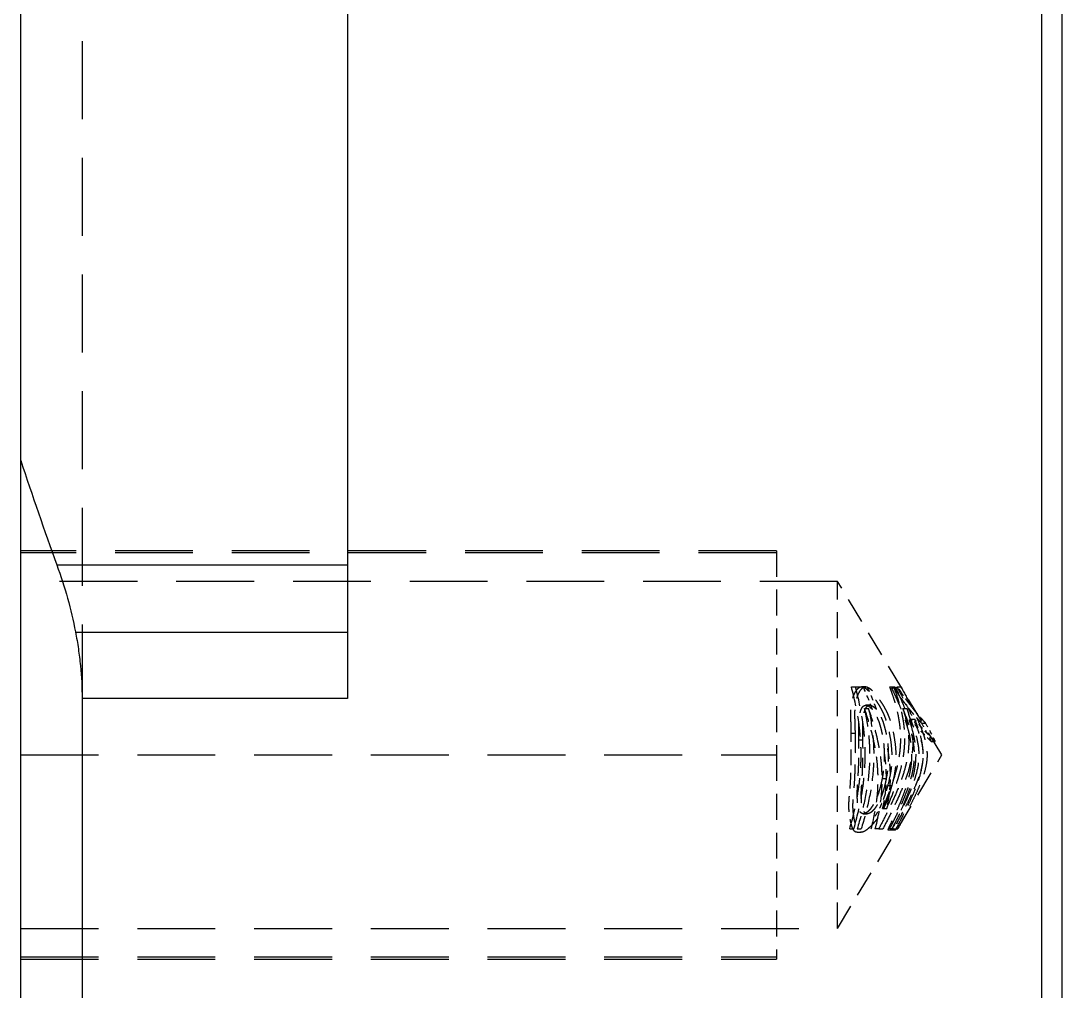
# Model space of a CAD drawing. Header units: millimetres. Extents: x 2469 to 2970, y 2097 to 2450.
# Drawn here: x 2683.63 to 2709.13, y 2233.16 to 2256.93 of the extents above; entities that cross this region are included whole.
import ezdxf

# ---------------------------------------------------------------- set-up
doc = ezdxf.new("R2010")
doc.units = ezdxf.units.MM
doc.linetypes.add('HIDDEN', pattern=[9.525, 6.35, -3.175])
doc.layers.add('21', color=7, linetype='Continuous', true_color=0xffffff)

msp = doc.modelspace()

# ---------------------------------------------------------------- linework, layer by layer
at = {"layer": '21', "color": 7, "linetype": 'Continuous'}
for p, q in [((2708.633, 2201.948), (2708.633, 2331.948)), ((2691.633, 2293.57), (2691.633, 2240.326)), ((2683.633, 2246.158), (2683.633, 2287.739)), ((2709.131, 2209.565), (2709.131, 2266.948)), ((2683.633, 2203.448), (2683.633, 2246.158)), ((2684.515, 2243.603), (2691.633, 2243.603)), ((2691.633, 2241.948), (2684.974, 2241.948)), ((2691.633, 2240.326), (2685.133, 2240.326)), ((2685.133, 2240.326), (2685.133, 2201.948))]:
    msp.add_line(p, q, dxfattribs=at)
at = {"layer": '21', "color": 8, "linetype": 'HIDDEN', "ltscale": 0.3}
for p, q in [((2685.133, 2293.574), (2685.133, 2240.322)), ((2702.133, 2243.948), (2683.633, 2243.948)), ((2702.133, 2243.898), (2683.633, 2243.898)), ((2703.633, 2243.198), (2683.633, 2243.198)), ((2683.633, 2238.948), (2702.133, 2238.948)), ((2683.633, 2234.698), (2703.633, 2234.698)), ((2683.633, 2233.998), (2702.133, 2233.998)), ((2683.633, 2233.948), (2702.133, 2233.948))]:
    msp.add_line(p, q, dxfattribs=at)
at = {"layer": '21', "color": 8, "linetype": 'HIDDEN', "ltscale": 0.1}
for p, q in [((2702.133, 2243.948), (2702.133, 2238.948)), ((2706.187, 2238.948), (2703.633, 2243.198)), ((2703.633, 2238.948), (2703.633, 2243.198)), ((2702.133, 2238.948), (2702.133, 2233.998)), ((2703.633, 2234.698), (2706.187, 2238.948)), ((2703.633, 2234.698), (2703.633, 2238.948))]:
    msp.add_line(p, q, dxfattribs=at)
at = {"layer": '21', "color": 8, "linetype": 'HIDDEN', "ltscale": 0.003}
for p, q in [((2703.969, 2240.615), (2704.069, 2240.615)), ((2704.32, 2240.616), (2704.22, 2240.616)), ((2704.951, 2240.593), (2705.051, 2240.593)), ((2705.083, 2240.615), (2705.183, 2240.615)), ((2704.291, 2240.081), (2704.391, 2240.081)), ((2704.423, 2240.164), (2704.323, 2240.164)), ((2705.23, 2240.081), (2705.33, 2240.081)), ((2705.42, 2239.824), (2705.52, 2239.824)), ((2705.689, 2239.724), (2705.789, 2239.724)), ((2703.968, 2239.481), (2704.068, 2239.481)), ((2704.152, 2239.316), (2704.252, 2239.316)), ((2705.925, 2239.275), (2706.025, 2239.275)), ((2704.821, 2238.358), (2704.721, 2238.358)), ((2704.957, 2238.189), (2704.857, 2238.189)), ((2704.26, 2237.505), (2704.362, 2237.505)), ((2704.734, 2237.638), (2704.834, 2237.638)), ((2703.929, 2237.137), (2704.029, 2237.137)), ((2704.11, 2237.137), (2704.21, 2237.137)), ((2704.112, 2237.052), (2704.212, 2237.052)), ((2704.642, 2237.137), (2704.742, 2237.137)), ((2704.859, 2237.115), (2704.959, 2237.115)), ((2705.004, 2237.137), (2705.104, 2237.137))]:
    msp.add_line(p, q, dxfattribs=at)
at = {"layer": '21', "color": 8, "linetype": 'HIDDEN', "ltscale": 0.002}
msp.add_line((2705.051, 2240.593), (2705.118, 2240.593), dxfattribs=at)
at = {"layer": '21', "color": 8, "linetype": 'HIDDEN', "ltscale": 0.001}
msp.add_line((2702.133, 2233.998), (2702.133, 2233.948), dxfattribs=at)
at = {"layer": '21', "color": 7, "linetype": 'Continuous'}
msp.add_open_spline([(2683.633, 2246.158), (2683.914, 2245.301), (2684.208, 2244.45), (2684.515, 2243.603)], degree=3, dxfattribs=at)
msp.add_open_spline([(2684.515, 2243.603), (2684.614, 2243.331), (2684.701, 2243.058), (2684.854, 2242.51), (2684.919, 2242.235), (2684.998, 2241.821), (2685.021, 2241.683), (2685.062, 2241.406), (2685.079, 2241.269), (2685.12, 2240.859), (2685.133, 2240.591), (2685.133, 2240.326)], degree=3, knots=[0, 0, 0, 0, 0.25, 0.25, 0.5, 0.5, 0.625, 0.625, 0.75, 0.75, 1, 1, 1, 1], dxfattribs=at)
at = {"layer": '21', "color": 8, "linetype": 'HIDDEN', "ltscale": 0.08}
for points in [[(2703.929, 2237.137), (2704.011, 2237.42), (2704.079, 2237.705), (2704.151, 2238.139), (2704.17, 2238.284), (2704.198, 2238.577), (2704.206, 2238.725), (2704.208, 2238.911), (2704.208, 2238.948), (2704.208, 2239.022), (2704.207, 2239.059), (2704.204, 2239.17), (2704.201, 2239.244), (2704.186, 2239.464), (2704.171, 2239.61), (2704.108, 2240.045), (2704.046, 2240.331), (2703.969, 2240.615)], [(2704.029, 2237.137), (2704.111, 2237.42), (2704.179, 2237.705), (2704.251, 2238.139), (2704.27, 2238.284), (2704.298, 2238.577), (2704.306, 2238.725), (2704.308, 2238.911), (2704.308, 2238.948), (2704.308, 2239.022), (2704.307, 2239.059), (2704.304, 2239.17), (2704.301, 2239.244), (2704.286, 2239.464), (2704.271, 2239.61), (2704.208, 2240.045), (2704.146, 2240.331), (2704.069, 2240.615)]]:
    msp.add_open_spline(points, degree=3, knots=[0, 0, 0, 0, 0.25, 0.25, 0.375, 0.375, 0.5, 0.5, 0.53125, 0.53125, 0.5625, 0.5625, 0.625, 0.625, 0.75, 0.75, 1, 1, 1, 1], dxfattribs=at)
at = {"layer": '21', "color": 8, "linetype": 'HIDDEN', "ltscale": 0.09}
for points, knots in [([(2703.968, 2239.481), (2703.967, 2239.528), (2703.966, 2239.575), (2703.963, 2239.668), (2703.962, 2239.715), (2703.959, 2239.807), (2703.958, 2239.853), (2703.957, 2239.922), (2703.957, 2239.945), (2703.958, 2239.99), (2703.958, 2240.013), (2703.96, 2240.078), (2703.963, 2240.121), (2703.97, 2240.182), (2703.973, 2240.202), (2703.978, 2240.231), (2703.98, 2240.24), (2703.984, 2240.259), (2703.986, 2240.268), (2703.997, 2240.313), (2704.007, 2240.347), (2704.023, 2240.393), (2704.029, 2240.408), (2704.041, 2240.437), (2704.048, 2240.451), (2704.068, 2240.491), (2704.082, 2240.515), (2704.105, 2240.546), (2704.113, 2240.556), (2704.129, 2240.573), (2704.137, 2240.582), (2704.155, 2240.596), (2704.165, 2240.601), (2704.184, 2240.61), (2704.194, 2240.614), (2704.21, 2240.616), (2704.215, 2240.616), (2704.226, 2240.616), (2704.232, 2240.616), (2704.249, 2240.613), (2704.266, 2240.608), (2704.284, 2240.599), (2704.296, 2240.592), (2704.302, 2240.589), (2704.32, 2240.577), (2704.344, 2240.558), (2704.369, 2240.535), (2704.393, 2240.511), (2704.405, 2240.498), (2704.441, 2240.457), (2704.465, 2240.428), (2704.512, 2240.367), (2704.535, 2240.335), (2704.58, 2240.269), (2704.602, 2240.235), (2704.635, 2240.182), (2704.646, 2240.164), (2704.668, 2240.128), (2704.678, 2240.109), (2704.709, 2240.053), (2704.729, 2240.015), (2704.766, 2239.935), (2704.783, 2239.893), (2704.807, 2239.829), (2704.814, 2239.807), (2704.828, 2239.762), (2704.835, 2239.739), (2704.854, 2239.672), (2704.866, 2239.626), (2704.898, 2239.489), (2704.916, 2239.397), (2704.943, 2239.211), (2704.952, 2239.117), (2704.958, 2238.999), (2704.959, 2238.975), (2704.96, 2238.928), (2704.961, 2238.904), (2704.96, 2238.834), (2704.959, 2238.787), (2704.953, 2238.693), (2704.948, 2238.647), (2704.936, 2238.555), (2704.929, 2238.509), (2704.903, 2238.371), (2704.882, 2238.28), (2704.857, 2238.189)], [0, 0, 0, 0, 0.03125, 0.03125, 0.0625, 0.0625, 0.09375, 0.09375, 0.109375, 0.109375, 0.125, 0.125, 0.15625, 0.15625, 0.171875, 0.171875, 0.179688, 0.179688, 0.1875, 0.1875, 0.21875, 0.21875, 0.234375, 0.234375, 0.25, 0.25, 0.28125, 0.28125, 0.296875, 0.296875, 0.3125, 0.3125, 0.328125, 0.328125, 0.34375, 0.34375, 0.351563, 0.351563, 0.359375, 0.359375, 0.375, 0.382813, 0.382813, 0.390625, 0.390625, 0.40625, 0.421875, 0.421875, 0.4375, 0.4375, 0.46875, 0.46875, 0.5, 0.5, 0.53125, 0.53125, 0.546875, 0.546875, 0.5625, 0.5625, 0.59375, 0.59375, 0.625, 0.625, 0.640625, 0.640625, 0.65625, 0.65625, 0.6875, 0.6875, 0.75, 0.75, 0.8125, 0.8125, 0.828125, 0.828125, 0.84375, 0.84375, 0.875, 0.875, 0.90625, 0.90625, 0.9375, 0.9375, 1, 1, 1, 1]), ([(2704.068, 2239.481), (2704.067, 2239.528), (2704.066, 2239.575), (2704.063, 2239.668), (2704.062, 2239.715), (2704.059, 2239.807), (2704.058, 2239.853), (2704.057, 2239.922), (2704.057, 2239.945), (2704.058, 2239.99), (2704.058, 2240.013), (2704.06, 2240.078), (2704.063, 2240.121), (2704.07, 2240.182), (2704.073, 2240.202), (2704.078, 2240.231), (2704.08, 2240.24), (2704.084, 2240.259), (2704.086, 2240.268), (2704.097, 2240.313), (2704.107, 2240.347), (2704.123, 2240.393), (2704.129, 2240.408), (2704.141, 2240.437), (2704.148, 2240.451), (2704.168, 2240.491), (2704.182, 2240.515), (2704.205, 2240.546), (2704.213, 2240.556), (2704.229, 2240.573), (2704.237, 2240.582), (2704.255, 2240.596), (2704.265, 2240.601), (2704.284, 2240.61), (2704.294, 2240.614), (2704.31, 2240.616), (2704.315, 2240.616), (2704.326, 2240.616), (2704.332, 2240.616), (2704.349, 2240.613), (2704.366, 2240.608), (2704.384, 2240.599), (2704.396, 2240.592), (2704.402, 2240.589), (2704.42, 2240.577), (2704.444, 2240.558), (2704.469, 2240.535), (2704.493, 2240.511), (2704.505, 2240.498), (2704.541, 2240.457), (2704.565, 2240.428), (2704.612, 2240.367), (2704.635, 2240.335), (2704.68, 2240.269), (2704.702, 2240.235), (2704.735, 2240.182), (2704.746, 2240.164), (2704.768, 2240.128), (2704.778, 2240.109), (2704.809, 2240.053), (2704.829, 2240.015), (2704.866, 2239.935), (2704.883, 2239.893), (2704.907, 2239.829), (2704.914, 2239.807), (2704.928, 2239.762), (2704.935, 2239.739), (2704.954, 2239.672), (2704.966, 2239.626), (2704.998, 2239.489), (2705.016, 2239.397), (2705.043, 2239.211), (2705.052, 2239.117), (2705.058, 2238.999), (2705.059, 2238.975), (2705.06, 2238.928), (2705.061, 2238.904), (2705.06, 2238.834), (2705.059, 2238.787), (2705.053, 2238.693), (2705.048, 2238.647), (2705.036, 2238.555), (2705.029, 2238.509), (2705.003, 2238.371), (2704.982, 2238.28), (2704.957, 2238.189)], [0, 0, 0, 0, 0.03125, 0.03125, 0.0625, 0.0625, 0.09375, 0.09375, 0.109375, 0.109375, 0.125, 0.125, 0.15625, 0.15625, 0.171875, 0.171875, 0.179688, 0.179688, 0.1875, 0.1875, 0.21875, 0.21875, 0.234375, 0.234375, 0.25, 0.25, 0.28125, 0.28125, 0.296875, 0.296875, 0.3125, 0.3125, 0.328125, 0.328125, 0.34375, 0.34375, 0.351563, 0.351563, 0.359375, 0.359375, 0.375, 0.382813, 0.382813, 0.390625, 0.390625, 0.40625, 0.421875, 0.421875, 0.4375, 0.4375, 0.46875, 0.46875, 0.5, 0.5, 0.53125, 0.53125, 0.546875, 0.546875, 0.5625, 0.5625, 0.59375, 0.59375, 0.625, 0.625, 0.640625, 0.640625, 0.65625, 0.65625, 0.6875, 0.6875, 0.75, 0.75, 0.8125, 0.8125, 0.828125, 0.828125, 0.84375, 0.84375, 0.875, 0.875, 0.90625, 0.90625, 0.9375, 0.9375, 1, 1, 1, 1]), ([(2704.951, 2240.593), (2705.016, 2240.457), (2705.08, 2240.319), (2705.168, 2240.11), (2705.197, 2240.039), (2705.251, 2239.898), (2705.277, 2239.826), (2705.324, 2239.681), (2705.346, 2239.608), (2705.375, 2239.497), (2705.384, 2239.459), (2705.4, 2239.383), (2705.407, 2239.346), (2705.426, 2239.232), (2705.435, 2239.156), (2705.445, 2239.004), (2705.446, 2238.928), (2705.44, 2238.813), (2705.436, 2238.756), (2705.429, 2238.698), (2705.424, 2238.66), (2705.422, 2238.641), (2705.407, 2238.545), (2705.392, 2238.47), (2705.355, 2238.321), (2705.313, 2238.174), (2705.262, 2238.029), (2705.208, 2237.885), (2705.179, 2237.814), (2705.12, 2237.672), (2705.089, 2237.601), (2704.994, 2237.391), (2704.927, 2237.253), (2704.859, 2237.115)], [0, 0, 0, 0, 0.125, 0.125, 0.1875, 0.1875, 0.25, 0.25, 0.3125, 0.3125, 0.34375, 0.34375, 0.375, 0.375, 0.4375, 0.4375, 0.5, 0.5, 0.53125, 0.546875, 0.546875, 0.5625, 0.5625, 0.625, 0.625, 0.6875, 0.75, 0.75, 0.8125, 0.8125, 0.875, 0.875, 1, 1, 1, 1]), ([(2705.051, 2240.593), (2705.116, 2240.457), (2705.18, 2240.319), (2705.268, 2240.11), (2705.297, 2240.039), (2705.351, 2239.898), (2705.377, 2239.826), (2705.424, 2239.681), (2705.446, 2239.608), (2705.475, 2239.497), (2705.484, 2239.459), (2705.5, 2239.383), (2705.507, 2239.346), (2705.526, 2239.232), (2705.535, 2239.156), (2705.545, 2239.004), (2705.546, 2238.928), (2705.54, 2238.813), (2705.536, 2238.756), (2705.529, 2238.698), (2705.524, 2238.66), (2705.522, 2238.641), (2705.507, 2238.545), (2705.492, 2238.47), (2705.455, 2238.321), (2705.413, 2238.174), (2705.362, 2238.029), (2705.308, 2237.885), (2705.279, 2237.814), (2705.22, 2237.672), (2705.189, 2237.601), (2705.094, 2237.391), (2705.027, 2237.253), (2704.959, 2237.115)], [0, 0, 0, 0, 0.125, 0.125, 0.1875, 0.1875, 0.25, 0.25, 0.3125, 0.3125, 0.34375, 0.34375, 0.375, 0.375, 0.4375, 0.4375, 0.5, 0.5, 0.53125, 0.546875, 0.546875, 0.5625, 0.5625, 0.625, 0.625, 0.6875, 0.75, 0.75, 0.8125, 0.8125, 0.875, 0.875, 1, 1, 1, 1]), ([(2705.183, 2240.615), (2705.258, 2240.478), (2705.332, 2240.34), (2705.438, 2240.132), (2705.473, 2240.062), (2705.541, 2239.921), (2705.574, 2239.85), (2705.637, 2239.707), (2705.667, 2239.635), (2705.708, 2239.524), (2705.721, 2239.487), (2705.746, 2239.412), (2705.757, 2239.374), (2705.788, 2239.261), (2705.812, 2239.146), (2705.821, 2239.029), (2705.823, 2238.97), (2705.823, 2238.95), (2705.823, 2238.91), (2705.822, 2238.89), (2705.816, 2238.792), (2705.804, 2238.714), (2705.77, 2238.561), (2705.748, 2238.486), (2705.709, 2238.374), (2705.695, 2238.337), (2705.667, 2238.263), (2705.652, 2238.227), (2705.606, 2238.118), (2705.574, 2238.046), (2705.507, 2237.904), (2705.472, 2237.833), (2705.402, 2237.693), (2705.365, 2237.623), (2705.255, 2237.414), (2705.18, 2237.275), (2705.104, 2237.137)], [0, 0, 0, 0, 0.125, 0.125, 0.1875, 0.1875, 0.25, 0.25, 0.3125, 0.3125, 0.34375, 0.34375, 0.375, 0.375, 0.4375, 0.46875, 0.46875, 0.484375, 0.484375, 0.5, 0.5, 0.5625, 0.5625, 0.625, 0.625, 0.65625, 0.65625, 0.6875, 0.6875, 0.75, 0.75, 0.8125, 0.8125, 0.875, 0.875, 1, 1, 1, 1]), ([(2704.957, 2238.189), (2704.945, 2238.144), (2704.932, 2238.099), (2704.904, 2238.009), (2704.889, 2237.964), (2704.858, 2237.876), (2704.842, 2237.832), (2704.816, 2237.767), (2704.807, 2237.746), (2704.788, 2237.704), (2704.779, 2237.683), (2704.75, 2237.622), (2704.73, 2237.583), (2704.697, 2237.527), (2704.686, 2237.509), (2704.664, 2237.474), (2704.652, 2237.456), (2704.617, 2237.405), (2704.594, 2237.373), (2704.547, 2237.313), (2704.523, 2237.285), (2704.475, 2237.231), (2704.45, 2237.206), (2704.414, 2237.171), (2704.401, 2237.16), (2704.377, 2237.138), (2704.365, 2237.128), (2704.328, 2237.1), (2704.304, 2237.083), (2704.269, 2237.065), (2704.257, 2237.06), (2704.234, 2237.054), (2704.218, 2237.051), (2704.202, 2237.052), (2704.192, 2237.053), (2704.187, 2237.055), (2704.172, 2237.06), (2704.163, 2237.065), (2704.146, 2237.079), (2704.138, 2237.087), (2704.127, 2237.102), (2704.123, 2237.108), (2704.117, 2237.119), (2704.113, 2237.125), (2704.104, 2237.144), (2704.099, 2237.157), (2704.088, 2237.185), (2704.083, 2237.2), (2704.069, 2237.246), (2704.061, 2237.279), (2704.049, 2237.331), (2704.046, 2237.348), (2704.039, 2237.385), (2704.036, 2237.403), (2704.027, 2237.459), (2704.022, 2237.498), (2704.013, 2237.578), (2704.01, 2237.619), (2704.009, 2237.674), (2704.009, 2237.685), (2704.009, 2237.708), (2704.009, 2237.719), (2704.009, 2237.753), (2704.01, 2237.776), (2704.014, 2237.844), (2704.017, 2237.89), (2704.023, 2237.96), (2704.026, 2237.983), (2704.03, 2238.03), (2704.032, 2238.053), (2704.042, 2238.17), (2704.048, 2238.263), (2704.058, 2238.451), (2704.061, 2238.544), (2704.064, 2238.685), (2704.064, 2238.732), (2704.065, 2238.826), (2704.065, 2238.873), (2704.066, 2238.967), (2704.067, 2239.014), (2704.068, 2239.108), (2704.068, 2239.154), (2704.069, 2239.295), (2704.069, 2239.388), (2704.068, 2239.481)], [0, 0, 0, 0, 0.03125, 0.03125, 0.0625, 0.0625, 0.09375, 0.09375, 0.109375, 0.109375, 0.125, 0.125, 0.15625, 0.15625, 0.171875, 0.171875, 0.1875, 0.1875, 0.21875, 0.21875, 0.25, 0.25, 0.28125, 0.28125, 0.296875, 0.296875, 0.3125, 0.3125, 0.34375, 0.34375, 0.359375, 0.359375, 0.375, 0.382813, 0.382813, 0.390625, 0.390625, 0.40625, 0.40625, 0.421875, 0.421875, 0.429688, 0.429688, 0.4375, 0.4375, 0.453125, 0.453125, 0.46875, 0.46875, 0.5, 0.5, 0.515625, 0.515625, 0.53125, 0.53125, 0.5625, 0.5625, 0.59375, 0.59375, 0.601563, 0.601563, 0.609375, 0.609375, 0.625, 0.625, 0.65625, 0.65625, 0.671875, 0.671875, 0.6875, 0.6875, 0.75, 0.75, 0.8125, 0.8125, 0.84375, 0.84375, 0.875, 0.875, 0.90625, 0.90625, 0.9375, 0.9375, 1, 1, 1, 1])]:
    msp.add_open_spline(points, degree=3, knots=knots, dxfattribs=at)
at = {"layer": '21', "color": 8, "linetype": 'HIDDEN', "ltscale": 0.008}
for points in [[(2703.969, 2240.615), (2704.067, 2240.615), (2704.163, 2240.615), (2704.257, 2240.615)], [(2704.069, 2240.615), (2704.167, 2240.615), (2704.263, 2240.615), (2704.357, 2240.615)]]:
    msp.add_open_spline(points, degree=3, dxfattribs=at)
at = {"layer": '21', "color": 8, "linetype": 'HIDDEN', "ltscale": 0.02}
for points, knots in [([(2704.257, 2240.615), (2704.308, 2240.498), (2704.358, 2240.379), (2704.429, 2240.2), (2704.452, 2240.141), (2704.477, 2240.074), (2704.479, 2240.067), (2704.482, 2240.06)], [0, 0, 0, 0, 0.642415, 0.642415, 0.963623, 0.963623, 1, 1, 1, 1]), ([(2704.357, 2240.615), (2704.408, 2240.498), (2704.458, 2240.379), (2704.529, 2240.2), (2704.552, 2240.141), (2704.577, 2240.073), (2704.579, 2240.066), (2704.582, 2240.059)], [0, 0, 0, 0, 0.641128, 0.641128, 0.961693, 0.961693, 1, 1, 1, 1]), ([(2705.925, 2239.275), (2705.904, 2239.297), (2705.883, 2239.318), (2705.851, 2239.35), (2705.841, 2239.361), (2705.82, 2239.382), (2705.799, 2239.404), (2705.778, 2239.425), (2705.757, 2239.446), (2705.746, 2239.457), (2705.725, 2239.479), (2705.715, 2239.489), (2705.694, 2239.511), (2705.683, 2239.521), (2705.662, 2239.543), (2705.652, 2239.553), (2705.631, 2239.575), (2705.62, 2239.586), (2705.599, 2239.609), (2705.588, 2239.621), (2705.567, 2239.644), (2705.557, 2239.656), (2705.535, 2239.68), (2705.525, 2239.692), (2705.504, 2239.717), (2705.493, 2239.73), (2705.477, 2239.75), (2705.472, 2239.756), (2705.462, 2239.769), (2705.456, 2239.776), (2705.441, 2239.796), (2705.43, 2239.81), (2705.42, 2239.824)], [0, 0, 0, 0, 0.125, 0.125, 0.1875, 0.1875, 0.25, 0.3125, 0.3125, 0.375, 0.375, 0.4375, 0.4375, 0.5, 0.5, 0.5625, 0.5625, 0.625, 0.625, 0.6875, 0.6875, 0.75, 0.75, 0.8125, 0.8125, 0.875, 0.875, 0.90625, 0.90625, 0.9375, 0.9375, 1, 1, 1, 1]), ([(2706.025, 2239.275), (2706.004, 2239.297), (2705.983, 2239.318), (2705.951, 2239.35), (2705.941, 2239.361), (2705.92, 2239.382), (2705.899, 2239.404), (2705.878, 2239.425), (2705.857, 2239.446), (2705.846, 2239.457), (2705.825, 2239.479), (2705.815, 2239.489), (2705.794, 2239.511), (2705.783, 2239.521), (2705.762, 2239.543), (2705.752, 2239.553), (2705.731, 2239.575), (2705.72, 2239.586), (2705.699, 2239.609), (2705.688, 2239.621), (2705.667, 2239.644), (2705.657, 2239.656), (2705.635, 2239.68), (2705.625, 2239.692), (2705.604, 2239.717), (2705.593, 2239.73), (2705.577, 2239.75), (2705.572, 2239.756), (2705.562, 2239.769), (2705.556, 2239.776), (2705.541, 2239.796), (2705.53, 2239.81), (2705.52, 2239.824)], [0, 0, 0, 0, 0.125, 0.125, 0.1875, 0.1875, 0.25, 0.3125, 0.3125, 0.375, 0.375, 0.4375, 0.4375, 0.5, 0.5, 0.5625, 0.5625, 0.625, 0.625, 0.6875, 0.6875, 0.75, 0.75, 0.8125, 0.8125, 0.875, 0.875, 0.90625, 0.90625, 0.9375, 0.9375, 1, 1, 1, 1]), ([(2704.857, 2238.189), (2704.845, 2238.144), (2704.832, 2238.099), (2704.804, 2238.009), (2704.789, 2237.964), (2704.758, 2237.876), (2704.742, 2237.832), (2704.716, 2237.767), (2704.707, 2237.746), (2704.688, 2237.704), (2704.679, 2237.683), (2704.65, 2237.622), (2704.63, 2237.583), (2704.597, 2237.527), (2704.586, 2237.509), (2704.566, 2237.476), (2704.556, 2237.462), (2704.546, 2237.447)], [0, 0, 0, 0, 0.168848, 0.168848, 0.337695, 0.337695, 0.506543, 0.506543, 0.590967, 0.590967, 0.67539, 0.67539, 0.844238, 0.844238, 0.928662, 0.928662, 1, 1, 1, 1])]:
    msp.add_open_spline(points, degree=3, knots=knots, dxfattribs=at)
at = {"layer": '21', "color": 8, "linetype": 'HIDDEN', "ltscale": 0.07}
for points, knots in [([(2704.734, 2237.638), (2704.787, 2237.757), (2704.837, 2237.877), (2704.907, 2238.058), (2704.929, 2238.118), (2704.973, 2238.24), (2704.993, 2238.302), (2705.032, 2238.425), (2705.05, 2238.487), (2705.084, 2238.612), (2705.099, 2238.674), (2705.126, 2238.8), (2705.137, 2238.863), (2705.152, 2238.959), (2705.156, 2238.991), (2705.164, 2239.055), (2705.167, 2239.087), (2705.175, 2239.182), (2705.178, 2239.246), (2705.18, 2239.373), (2705.179, 2239.436), (2705.168, 2239.626), (2705.151, 2239.752), (2705.115, 2239.939), (2705.102, 2240.002), (2705.078, 2240.095), (2705.07, 2240.127), (2705.053, 2240.188), (2705.044, 2240.219), (2705.016, 2240.312), (2704.997, 2240.373), (2704.965, 2240.464), (2704.954, 2240.494), (2704.932, 2240.555), (2704.921, 2240.585), (2704.91, 2240.615)], [0, 0, 0, 0, 0.125, 0.125, 0.1875, 0.1875, 0.25, 0.25, 0.3125, 0.3125, 0.375, 0.375, 0.4375, 0.4375, 0.46875, 0.46875, 0.5, 0.5, 0.5625, 0.5625, 0.625, 0.625, 0.75, 0.75, 0.8125, 0.8125, 0.84375, 0.84375, 0.875, 0.875, 0.9375, 0.9375, 0.96875, 0.96875, 1, 1, 1, 1]), ([(2704.834, 2237.638), (2704.887, 2237.757), (2704.937, 2237.877), (2705.007, 2238.058), (2705.029, 2238.118), (2705.073, 2238.24), (2705.093, 2238.302), (2705.132, 2238.425), (2705.15, 2238.487), (2705.184, 2238.612), (2705.199, 2238.674), (2705.226, 2238.8), (2705.237, 2238.863), (2705.252, 2238.959), (2705.256, 2238.991), (2705.264, 2239.055), (2705.267, 2239.087), (2705.275, 2239.182), (2705.278, 2239.246), (2705.28, 2239.373), (2705.279, 2239.436), (2705.268, 2239.626), (2705.251, 2239.752), (2705.215, 2239.939), (2705.202, 2240.002), (2705.178, 2240.095), (2705.17, 2240.127), (2705.153, 2240.188), (2705.144, 2240.219), (2705.116, 2240.312), (2705.097, 2240.373), (2705.065, 2240.464), (2705.054, 2240.494), (2705.032, 2240.555), (2705.021, 2240.585), (2705.01, 2240.615)], [0, 0, 0, 0, 0.125, 0.125, 0.1875, 0.1875, 0.25, 0.25, 0.3125, 0.3125, 0.375, 0.375, 0.4375, 0.4375, 0.46875, 0.46875, 0.5, 0.5, 0.5625, 0.5625, 0.625, 0.625, 0.75, 0.75, 0.8125, 0.8125, 0.84375, 0.84375, 0.875, 0.875, 0.9375, 0.9375, 0.96875, 0.96875, 1, 1, 1, 1]), ([(2704.291, 2240.081), (2704.343, 2239.839), (2704.381, 2239.594), (2704.411, 2239.222), (2704.417, 2239.097), (2704.417, 2238.94), (2704.417, 2238.909), (2704.416, 2238.846), (2704.414, 2238.752), (2704.409, 2238.658), (2704.387, 2238.347), (2704.351, 2238.101), (2704.249, 2237.616), (2704.185, 2237.375), (2704.11, 2237.137)], [0, 0, 0, 0, 0.25, 0.25, 0.375, 0.375, 0.40625, 0.40625, 0.4375, 0.5, 0.5, 0.75, 0.75, 1, 1, 1, 1]), ([(2704.152, 2239.316), (2704.151, 2239.349), (2704.151, 2239.381), (2704.15, 2239.446), (2704.149, 2239.478), (2704.149, 2239.526), (2704.149, 2239.542), (2704.149, 2239.574), (2704.149, 2239.59), (2704.149, 2239.622), (2704.149, 2239.638), (2704.149, 2239.67), (2704.149, 2239.686), (2704.15, 2239.717), (2704.151, 2239.732), (2704.153, 2239.762), (2704.155, 2239.777), (2704.158, 2239.823), (2704.16, 2239.853), (2704.166, 2239.896), (2704.168, 2239.91), (2704.171, 2239.93), (2704.173, 2239.937), (2704.176, 2239.95), (2704.177, 2239.957), (2704.182, 2239.976), (2704.186, 2239.988), (2704.191, 2240.006), (2704.193, 2240.012), (2704.196, 2240.024), (2704.198, 2240.03), (2704.204, 2240.048), (2704.208, 2240.059), (2704.215, 2240.075), (2704.217, 2240.08), (2704.222, 2240.089), (2704.225, 2240.093), (2704.231, 2240.102), (2704.233, 2240.106), (2704.239, 2240.115), (2704.242, 2240.119), (2704.247, 2240.127), (2704.25, 2240.131), (2704.257, 2240.137), (2704.26, 2240.14), (2704.267, 2240.146), (2704.27, 2240.148), (2704.277, 2240.152), (2704.281, 2240.153), (2704.289, 2240.156), (2704.292, 2240.158), (2704.3, 2240.16), (2704.304, 2240.161), (2704.312, 2240.163), (2704.315, 2240.164), (2704.323, 2240.165), (2704.328, 2240.164), (2704.34, 2240.163), (2704.349, 2240.16), (2704.366, 2240.154), (2704.374, 2240.152), (2704.387, 2240.145), (2704.392, 2240.143), (2704.401, 2240.137), (2704.405, 2240.134), (2704.414, 2240.127), (2704.418, 2240.124), (2704.427, 2240.117), (2704.431, 2240.113), (2704.444, 2240.102), (2704.452, 2240.094), (2704.469, 2240.077), (2704.478, 2240.067), (2704.49, 2240.051), (2704.494, 2240.046), (2704.502, 2240.035), (2704.506, 2240.029), (2704.519, 2240.012), (2704.527, 2240), (2704.542, 2239.976), (2704.55, 2239.964), (2704.564, 2239.937), (2704.571, 2239.923), (2704.585, 2239.894), (2704.592, 2239.88), (2704.612, 2239.836), (2704.625, 2239.807), (2704.648, 2239.746), (2704.658, 2239.714), (2704.677, 2239.649), (2704.685, 2239.616), (2704.698, 2239.567), (2704.702, 2239.55), (2704.71, 2239.517), (2704.713, 2239.501), (2704.725, 2239.451), (2704.731, 2239.418), (2704.744, 2239.351), (2704.749, 2239.317), (2704.758, 2239.25), (2704.761, 2239.216), (2704.767, 2239.147), (2704.769, 2239.113), (2704.772, 2239.044), (2704.773, 2239.01), (2704.774, 2238.941), (2704.774, 2238.906), (2704.773, 2238.837), (2704.772, 2238.803), (2704.769, 2238.734), (2704.767, 2238.699), (2704.761, 2238.631), (2704.758, 2238.596), (2704.745, 2238.494), (2704.734, 2238.426), (2704.721, 2238.358)], [0, 0, 0, 0, 0.03125, 0.03125, 0.0625, 0.0625, 0.078125, 0.078125, 0.09375, 0.09375, 0.109375, 0.109375, 0.125, 0.125, 0.140625, 0.140625, 0.15625, 0.15625, 0.1875, 0.1875, 0.203125, 0.203125, 0.210937, 0.210937, 0.21875, 0.21875, 0.234375, 0.234375, 0.242187, 0.242187, 0.25, 0.25, 0.265625, 0.265625, 0.273437, 0.273437, 0.28125, 0.28125, 0.289062, 0.289062, 0.296875, 0.296875, 0.304687, 0.304687, 0.3125, 0.3125, 0.320312, 0.320312, 0.328125, 0.328125, 0.335937, 0.335937, 0.34375, 0.34375, 0.351562, 0.351562, 0.359375, 0.359375, 0.375, 0.375, 0.390625, 0.390625, 0.398437, 0.398437, 0.40625, 0.40625, 0.414062, 0.414062, 0.421875, 0.421875, 0.4375, 0.4375, 0.453125, 0.453125, 0.460937, 0.460937, 0.46875, 0.46875, 0.484375, 0.484375, 0.5, 0.5, 0.515625, 0.515625, 0.53125, 0.53125, 0.5625, 0.5625, 0.59375, 0.59375, 0.625, 0.625, 0.640625, 0.640625, 0.65625, 0.65625, 0.6875, 0.6875, 0.71875, 0.71875, 0.75, 0.75, 0.78125, 0.78125, 0.8125, 0.8125, 0.84375, 0.84375, 0.875, 0.875, 0.90625, 0.90625, 0.9375, 0.9375, 1, 1, 1, 1]), ([(2704.391, 2240.081), (2704.443, 2239.839), (2704.481, 2239.594), (2704.511, 2239.222), (2704.517, 2239.097), (2704.517, 2238.94), (2704.517, 2238.909), (2704.516, 2238.846), (2704.514, 2238.751), (2704.509, 2238.658), (2704.487, 2238.347), (2704.451, 2238.101), (2704.349, 2237.616), (2704.285, 2237.375), (2704.21, 2237.137)], [0, 0, 0, 0, 0.25, 0.25, 0.375, 0.375, 0.40625, 0.40625, 0.4375, 0.5, 0.5, 0.75, 0.75, 1, 1, 1, 1]), ([(2704.252, 2239.316), (2704.251, 2239.35), (2704.251, 2239.383), (2704.25, 2239.45), (2704.249, 2239.484), (2704.249, 2239.534), (2704.249, 2239.55), (2704.249, 2239.583), (2704.249, 2239.6), (2704.249, 2239.65), (2704.249, 2239.682), (2704.251, 2239.731), (2704.252, 2239.747), (2704.254, 2239.771), (2704.255, 2239.779), (2704.256, 2239.794), (2704.257, 2239.802), (2704.258, 2239.826), (2704.26, 2239.841), (2704.263, 2239.872), (2704.264, 2239.887), (2704.268, 2239.909), (2704.269, 2239.917), (2704.272, 2239.931), (2704.273, 2239.938), (2704.278, 2239.959), (2704.281, 2239.972), (2704.287, 2239.991), (2704.288, 2239.998), (2704.292, 2240.01), (2704.294, 2240.017), (2704.298, 2240.029), (2704.3, 2240.035), (2704.304, 2240.047), (2704.306, 2240.053), (2704.31, 2240.065), (2704.313, 2240.07), (2704.318, 2240.08), (2704.32, 2240.085), (2704.326, 2240.095), (2704.329, 2240.099), (2704.334, 2240.108), (2704.337, 2240.112), (2704.343, 2240.121), (2704.346, 2240.125), (2704.352, 2240.132), (2704.355, 2240.136), (2704.362, 2240.142), (2704.366, 2240.145), (2704.373, 2240.149), (2704.376, 2240.151), (2704.384, 2240.155), (2704.388, 2240.156), (2704.395, 2240.159), (2704.399, 2240.16), (2704.407, 2240.162), (2704.411, 2240.163), (2704.419, 2240.165), (2704.423, 2240.165), (2704.431, 2240.164), (2704.435, 2240.163), (2704.444, 2240.161), (2704.448, 2240.16), (2704.457, 2240.157), (2704.461, 2240.156), (2704.469, 2240.153), (2704.474, 2240.151), (2704.482, 2240.148), (2704.487, 2240.146), (2704.495, 2240.14), (2704.5, 2240.138), (2704.512, 2240.128), (2704.521, 2240.121), (2704.538, 2240.107), (2704.547, 2240.1), (2704.559, 2240.087), (2704.563, 2240.083), (2704.572, 2240.074), (2704.576, 2240.069), (2704.588, 2240.054), (2704.596, 2240.043), (2704.612, 2240.021), (2704.62, 2240.01), (2704.636, 2239.987), (2704.643, 2239.975), (2704.658, 2239.949), (2704.665, 2239.936), (2704.679, 2239.908), (2704.685, 2239.894), (2704.698, 2239.866), (2704.705, 2239.852), (2704.717, 2239.823), (2704.724, 2239.809), (2704.735, 2239.779), (2704.741, 2239.764), (2704.757, 2239.718), (2704.766, 2239.686), (2704.784, 2239.622), (2704.792, 2239.59), (2704.808, 2239.525), (2704.815, 2239.493), (2704.829, 2239.428), (2704.836, 2239.395), (2704.847, 2239.329), (2704.852, 2239.296), (2704.86, 2239.23), (2704.863, 2239.197), (2704.868, 2239.13), (2704.87, 2239.096), (2704.872, 2239.029), (2704.873, 2238.995), (2704.874, 2238.928), (2704.874, 2238.894), (2704.873, 2238.826), (2704.872, 2238.793), (2704.868, 2238.725), (2704.866, 2238.692), (2704.861, 2238.625), (2704.857, 2238.591), (2704.845, 2238.491), (2704.834, 2238.425), (2704.821, 2238.358)], [0, 0, 0, 0, 0.03125, 0.03125, 0.0625, 0.0625, 0.078125, 0.078125, 0.09375, 0.09375, 0.125, 0.125, 0.140625, 0.140625, 0.148437, 0.148437, 0.15625, 0.15625, 0.171875, 0.171875, 0.1875, 0.1875, 0.195312, 0.195312, 0.203125, 0.203125, 0.21875, 0.21875, 0.226562, 0.226562, 0.234375, 0.234375, 0.242187, 0.242187, 0.25, 0.25, 0.257812, 0.257812, 0.265625, 0.265625, 0.273437, 0.273437, 0.28125, 0.28125, 0.289062, 0.289062, 0.296875, 0.296875, 0.304687, 0.304687, 0.3125, 0.3125, 0.320312, 0.320312, 0.328125, 0.328125, 0.335937, 0.335937, 0.34375, 0.34375, 0.351562, 0.351562, 0.359375, 0.359375, 0.367187, 0.367187, 0.375, 0.375, 0.382812, 0.382812, 0.390625, 0.390625, 0.40625, 0.40625, 0.421875, 0.421875, 0.429687, 0.429687, 0.4375, 0.4375, 0.453125, 0.453125, 0.46875, 0.46875, 0.484375, 0.484375, 0.5, 0.5, 0.515625, 0.515625, 0.53125, 0.53125, 0.546875, 0.546875, 0.5625, 0.5625, 0.59375, 0.59375, 0.625, 0.625, 0.65625, 0.65625, 0.6875, 0.6875, 0.71875, 0.71875, 0.75, 0.75, 0.78125, 0.78125, 0.8125, 0.8125, 0.84375, 0.84375, 0.875, 0.875, 0.90625, 0.90625, 0.9375, 0.9375, 1, 1, 1, 1]), ([(2704.455, 2237.137), (2704.519, 2237.38), (2704.568, 2237.624), (2704.611, 2237.993), (2704.619, 2238.117), (2704.624, 2238.304), (2704.624, 2238.366), (2704.622, 2238.491), (2704.619, 2238.554), (2704.607, 2238.742), (2704.593, 2238.866), (2704.564, 2239.052), (2704.554, 2239.113), (2704.53, 2239.236), (2704.517, 2239.298), (2704.475, 2239.481), (2704.442, 2239.603), (2704.371, 2239.843), (2704.332, 2239.963), (2704.291, 2240.081)], [0, 0, 0, 0, 0.25, 0.25, 0.375, 0.375, 0.4375, 0.4375, 0.5, 0.5, 0.625, 0.625, 0.6875, 0.6875, 0.75, 0.75, 0.875, 0.875, 1, 1, 1, 1]), ([(2704.555, 2237.137), (2704.619, 2237.38), (2704.668, 2237.624), (2704.711, 2237.993), (2704.719, 2238.117), (2704.724, 2238.304), (2704.724, 2238.366), (2704.722, 2238.491), (2704.719, 2238.554), (2704.707, 2238.742), (2704.693, 2238.866), (2704.664, 2239.052), (2704.654, 2239.113), (2704.63, 2239.236), (2704.617, 2239.298), (2704.575, 2239.481), (2704.542, 2239.603), (2704.471, 2239.843), (2704.432, 2239.963), (2704.391, 2240.081)], [0, 0, 0, 0, 0.25, 0.25, 0.375, 0.375, 0.4375, 0.4375, 0.5, 0.5, 0.625, 0.625, 0.6875, 0.6875, 0.75, 0.75, 0.875, 0.875, 1, 1, 1, 1]), ([(2705.23, 2240.081), (2705.27, 2239.958), (2705.305, 2239.834), (2705.336, 2239.675), (2705.341, 2239.643), (2705.351, 2239.579), (2705.356, 2239.547), (2705.367, 2239.451), (2705.372, 2239.387), (2705.374, 2239.291), (2705.375, 2239.258), (2705.374, 2239.194), (2705.372, 2239.161), (2705.366, 2239.065), (2705.359, 2239.001), (2705.345, 2238.905), (2705.339, 2238.873), (2705.327, 2238.81), (2705.321, 2238.778), (2705.299, 2238.684), (2705.283, 2238.621), (2705.229, 2238.435), (2705.186, 2238.313), (2705.092, 2238.072), (2705.041, 2237.953), (2704.933, 2237.717), (2704.877, 2237.6), (2704.762, 2237.368), (2704.702, 2237.252), (2704.642, 2237.137)], [0, 0, 0, 0, 0.125, 0.125, 0.15625, 0.15625, 0.1875, 0.1875, 0.25, 0.25, 0.28125, 0.28125, 0.3125, 0.3125, 0.375, 0.375, 0.40625, 0.40625, 0.4375, 0.4375, 0.5, 0.5, 0.625, 0.625, 0.75, 0.75, 0.875, 0.875, 1, 1, 1, 1]), ([(2705.33, 2240.081), (2705.37, 2239.958), (2705.405, 2239.834), (2705.436, 2239.675), (2705.441, 2239.643), (2705.451, 2239.579), (2705.456, 2239.547), (2705.467, 2239.451), (2705.472, 2239.387), (2705.474, 2239.291), (2705.475, 2239.258), (2705.474, 2239.194), (2705.472, 2239.161), (2705.466, 2239.065), (2705.459, 2239.001), (2705.445, 2238.905), (2705.439, 2238.873), (2705.427, 2238.81), (2705.421, 2238.778), (2705.399, 2238.684), (2705.383, 2238.621), (2705.329, 2238.435), (2705.286, 2238.313), (2705.192, 2238.072), (2705.141, 2237.953), (2705.033, 2237.717), (2704.977, 2237.6), (2704.862, 2237.368), (2704.802, 2237.252), (2704.742, 2237.137)], [0, 0, 0, 0, 0.125, 0.125, 0.15625, 0.15625, 0.1875, 0.1875, 0.25, 0.25, 0.28125, 0.28125, 0.3125, 0.3125, 0.375, 0.375, 0.40625, 0.40625, 0.4375, 0.4375, 0.5, 0.5, 0.625, 0.625, 0.75, 0.75, 0.875, 0.875, 1, 1, 1, 1]), ([(2704.908, 2237.137), (2704.966, 2237.252), (2705.024, 2237.367), (2705.135, 2237.599), (2705.188, 2237.716), (2705.264, 2237.894), (2705.288, 2237.954), (2705.334, 2238.075), (2705.357, 2238.136), (2705.387, 2238.228), (2705.397, 2238.259), (2705.416, 2238.321), (2705.443, 2238.415), (2705.465, 2238.509), (2705.49, 2238.635), (2705.499, 2238.699), (2705.512, 2238.827), (2705.515, 2238.891), (2705.514, 2238.989), (2705.513, 2239.022), (2705.51, 2239.087), (2705.507, 2239.12), (2705.497, 2239.217), (2705.486, 2239.28), (2705.448, 2239.47), (2705.413, 2239.595), (2705.35, 2239.779), (2705.327, 2239.84), (2705.28, 2239.961), (2705.256, 2240.022), (2705.23, 2240.081)], [0, 0, 0, 0, 0.125, 0.125, 0.25, 0.25, 0.3125, 0.3125, 0.375, 0.375, 0.40625, 0.40625, 0.4375, 0.5, 0.5, 0.5625, 0.5625, 0.625, 0.625, 0.65625, 0.65625, 0.6875, 0.6875, 0.75, 0.75, 0.875, 0.875, 0.9375, 0.9375, 1, 1, 1, 1]), ([(2704.952, 2237.115), (2705.009, 2237.221), (2705.064, 2237.326), (2705.173, 2237.539), (2705.226, 2237.646), (2705.329, 2237.862), (2705.378, 2237.971), (2705.446, 2238.137), (2705.468, 2238.193), (2705.498, 2238.277), (2705.508, 2238.306), (2705.527, 2238.363), (2705.536, 2238.392), (2705.579, 2238.536), (2705.605, 2238.653), (2705.625, 2238.831), (2705.629, 2238.89), (2705.629, 2238.98), (2705.628, 2239.011), (2705.624, 2239.071), (2705.621, 2239.101), (2705.604, 2239.252), (2705.577, 2239.369), (2705.525, 2239.542), (2705.506, 2239.599), (2705.465, 2239.712), (2705.443, 2239.768), (2705.42, 2239.824)], [0, 0, 0, 0, 0.125, 0.125, 0.25, 0.25, 0.375, 0.375, 0.4375, 0.4375, 0.46875, 0.46875, 0.5, 0.5, 0.625, 0.625, 0.6875, 0.6875, 0.71875, 0.71875, 0.75, 0.75, 0.875, 0.875, 0.9375, 0.9375, 1, 1, 1, 1]), ([(2705.052, 2237.115), (2705.109, 2237.221), (2705.164, 2237.326), (2705.273, 2237.539), (2705.326, 2237.646), (2705.429, 2237.862), (2705.478, 2237.971), (2705.546, 2238.137), (2705.568, 2238.193), (2705.598, 2238.277), (2705.608, 2238.306), (2705.627, 2238.363), (2705.636, 2238.392), (2705.679, 2238.536), (2705.705, 2238.653), (2705.725, 2238.831), (2705.729, 2238.89), (2705.729, 2238.98), (2705.728, 2239.011), (2705.724, 2239.071), (2705.721, 2239.101), (2705.704, 2239.252), (2705.677, 2239.369), (2705.625, 2239.542), (2705.606, 2239.599), (2705.565, 2239.712), (2705.543, 2239.768), (2705.52, 2239.824)], [0, 0, 0, 0, 0.125, 0.125, 0.25, 0.25, 0.375, 0.375, 0.4375, 0.4375, 0.46875, 0.46875, 0.5, 0.5, 0.625, 0.625, 0.6875, 0.6875, 0.71875, 0.71875, 0.75, 0.75, 0.875, 0.875, 0.9375, 0.9375, 1, 1, 1, 1]), ([(2704.721, 2238.358), (2704.715, 2238.325), (2704.708, 2238.292), (2704.693, 2238.227), (2704.686, 2238.194), (2704.669, 2238.129), (2704.66, 2238.097), (2704.64, 2238.033), (2704.63, 2238.002), (2704.612, 2237.956), (2704.606, 2237.941), (2704.594, 2237.911), (2704.588, 2237.896), (2704.576, 2237.867), (2704.563, 2237.837), (2704.549, 2237.809), (2704.535, 2237.782), (2704.528, 2237.768), (2704.513, 2237.743), (2704.506, 2237.73), (2704.494, 2237.711), (2704.49, 2237.705), (2704.482, 2237.693), (2704.479, 2237.687), (2704.467, 2237.669), (2704.459, 2237.657), (2704.443, 2237.634), (2704.435, 2237.623), (2704.422, 2237.608), (2704.418, 2237.603), (2704.41, 2237.594), (2704.406, 2237.59), (2704.393, 2237.578), (2704.384, 2237.57), (2704.372, 2237.559), (2704.367, 2237.555), (2704.359, 2237.548), (2704.354, 2237.544), (2704.342, 2237.534), (2704.333, 2237.528), (2704.32, 2237.522), (2704.316, 2237.52), (2704.308, 2237.516), (2704.304, 2237.515), (2704.295, 2237.512), (2704.291, 2237.511), (2704.283, 2237.508), (2704.279, 2237.507), (2704.267, 2237.505), (2704.259, 2237.505), (2704.247, 2237.506), (2704.244, 2237.507), (2704.236, 2237.51), (2704.233, 2237.512), (2704.226, 2237.516), (2704.222, 2237.518), (2704.215, 2237.521), (2704.212, 2237.523), (2704.202, 2237.53), (2704.195, 2237.536), (2704.187, 2237.548), (2704.184, 2237.553), (2704.179, 2237.561), (2704.177, 2237.566), (2704.169, 2237.58), (2704.164, 2237.589), (2704.155, 2237.61), (2704.151, 2237.622), (2704.144, 2237.647), (2704.141, 2237.661), (2704.136, 2237.687), (2704.133, 2237.701), (2704.129, 2237.721), (2704.128, 2237.728), (2704.126, 2237.742), (2704.125, 2237.749), (2704.122, 2237.771), (2704.12, 2237.786), (2704.118, 2237.817), (2704.118, 2237.833), (2704.116, 2237.864), (2704.116, 2237.88), (2704.114, 2237.912), (2704.114, 2237.928), (2704.113, 2237.961), (2704.113, 2237.977), (2704.112, 2238.009), (2704.113, 2238.026), (2704.114, 2238.059), (2704.115, 2238.076), (2704.118, 2238.126), (2704.12, 2238.16), (2704.125, 2238.227), (2704.127, 2238.261), (2704.134, 2238.363), (2704.136, 2238.431), (2704.141, 2238.533), (2704.143, 2238.567), (2704.146, 2238.635), (2704.148, 2238.669), (2704.152, 2238.771), (2704.154, 2238.839), (2704.156, 2238.941), (2704.156, 2238.976), (2704.155, 2239.027), (2704.155, 2239.044), (2704.155, 2239.078), (2704.155, 2239.095), (2704.154, 2239.18), (2704.153, 2239.248), (2704.152, 2239.316)], [0, 0, 0, 0, 0.03125, 0.03125, 0.0625, 0.0625, 0.09375, 0.09375, 0.125, 0.125, 0.140625, 0.140625, 0.15625, 0.15625, 0.171875, 0.1875, 0.1875, 0.203125, 0.203125, 0.21875, 0.21875, 0.226563, 0.226563, 0.234375, 0.234375, 0.25, 0.25, 0.265625, 0.265625, 0.273438, 0.273438, 0.28125, 0.28125, 0.296875, 0.296875, 0.304688, 0.304688, 0.3125, 0.3125, 0.328125, 0.328125, 0.335938, 0.335938, 0.34375, 0.34375, 0.351563, 0.351563, 0.359375, 0.359375, 0.375, 0.375, 0.382813, 0.382813, 0.390625, 0.390625, 0.398438, 0.398438, 0.40625, 0.40625, 0.421875, 0.421875, 0.429688, 0.429688, 0.4375, 0.4375, 0.453125, 0.453125, 0.46875, 0.46875, 0.484375, 0.484375, 0.5, 0.5, 0.507813, 0.507813, 0.515625, 0.515625, 0.53125, 0.53125, 0.546875, 0.546875, 0.5625, 0.5625, 0.578125, 0.578125, 0.59375, 0.59375, 0.609375, 0.609375, 0.625, 0.625, 0.65625, 0.65625, 0.6875, 0.6875, 0.75, 0.75, 0.78125, 0.78125, 0.8125, 0.8125, 0.875, 0.875, 0.90625, 0.90625, 0.921875, 0.921875, 0.9375, 0.9375, 1, 1, 1, 1]), ([(2704.821, 2238.358), (2704.815, 2238.326), (2704.808, 2238.294), (2704.794, 2238.229), (2704.787, 2238.197), (2704.771, 2238.134), (2704.762, 2238.103), (2704.743, 2238.041), (2704.732, 2238.01), (2704.71, 2237.95), (2704.698, 2237.92), (2704.679, 2237.876), (2704.673, 2237.861), (2704.66, 2237.832), (2704.654, 2237.818), (2704.64, 2237.791), (2704.633, 2237.777), (2704.619, 2237.751), (2704.611, 2237.739), (2704.599, 2237.72), (2704.596, 2237.714), (2704.588, 2237.702), (2704.584, 2237.696), (2704.572, 2237.677), (2704.565, 2237.665), (2704.541, 2237.63), (2704.525, 2237.61), (2704.499, 2237.583), (2704.491, 2237.576), (2704.478, 2237.564), (2704.473, 2237.561), (2704.465, 2237.553), (2704.46, 2237.549), (2704.452, 2237.542), (2704.448, 2237.539), (2704.439, 2237.533), (2704.43, 2237.527), (2704.418, 2237.52), (2704.409, 2237.517), (2704.401, 2237.514), (2704.397, 2237.512), (2704.388, 2237.51), (2704.384, 2237.509), (2704.372, 2237.506), (2704.364, 2237.505), (2704.352, 2237.505), (2704.348, 2237.506), (2704.341, 2237.508), (2704.337, 2237.51), (2704.33, 2237.513), (2704.327, 2237.515), (2704.32, 2237.519), (2704.316, 2237.521), (2704.309, 2237.525), (2704.306, 2237.527), (2704.3, 2237.533), (2704.297, 2237.536), (2704.291, 2237.543), (2704.288, 2237.547), (2704.283, 2237.555), (2704.28, 2237.56), (2704.272, 2237.573), (2704.267, 2237.582), (2704.258, 2237.602), (2704.254, 2237.613), (2704.248, 2237.631), (2704.247, 2237.637), (2704.244, 2237.65), (2704.242, 2237.657), (2704.239, 2237.67), (2704.238, 2237.677), (2704.235, 2237.69), (2704.234, 2237.697), (2704.23, 2237.717), (2704.227, 2237.73), (2704.223, 2237.759), (2704.222, 2237.773), (2704.219, 2237.804), (2704.218, 2237.819), (2704.217, 2237.851), (2704.216, 2237.867), (2704.215, 2237.899), (2704.214, 2237.915), (2704.213, 2237.947), (2704.213, 2237.964), (2704.212, 2237.996), (2704.212, 2238.013), (2704.213, 2238.046), (2704.214, 2238.063), (2704.217, 2238.113), (2704.219, 2238.147), (2704.224, 2238.216), (2704.227, 2238.25), (2704.231, 2238.319), (2704.233, 2238.353), (2704.236, 2238.422), (2704.238, 2238.456), (2704.241, 2238.525), (2704.242, 2238.559), (2704.246, 2238.628), (2704.247, 2238.662), (2704.252, 2238.765), (2704.254, 2238.834), (2704.255, 2238.937), (2704.256, 2238.972), (2704.255, 2239.023), (2704.255, 2239.041), (2704.255, 2239.075), (2704.255, 2239.092), (2704.254, 2239.178), (2704.253, 2239.247), (2704.252, 2239.316)], [0, 0, 0, 0, 0.03125, 0.03125, 0.0625, 0.0625, 0.09375, 0.09375, 0.125, 0.125, 0.15625, 0.15625, 0.171875, 0.171875, 0.1875, 0.1875, 0.203125, 0.203125, 0.21875, 0.21875, 0.226563, 0.226563, 0.234375, 0.234375, 0.25, 0.25, 0.28125, 0.28125, 0.296875, 0.296875, 0.304688, 0.304688, 0.3125, 0.3125, 0.320313, 0.320313, 0.328125, 0.335938, 0.34375, 0.34375, 0.351563, 0.351563, 0.359375, 0.359375, 0.375, 0.375, 0.382813, 0.382813, 0.390625, 0.390625, 0.398438, 0.398438, 0.40625, 0.40625, 0.414063, 0.414063, 0.421875, 0.421875, 0.429688, 0.429688, 0.4375, 0.4375, 0.453125, 0.453125, 0.46875, 0.46875, 0.476563, 0.476563, 0.484375, 0.484375, 0.492188, 0.492188, 0.5, 0.5, 0.515625, 0.515625, 0.53125, 0.53125, 0.546875, 0.546875, 0.5625, 0.5625, 0.578125, 0.578125, 0.59375, 0.59375, 0.609375, 0.609375, 0.625, 0.625, 0.65625, 0.65625, 0.6875, 0.6875, 0.71875, 0.71875, 0.75, 0.75, 0.78125, 0.78125, 0.8125, 0.8125, 0.875, 0.875, 0.90625, 0.90625, 0.921875, 0.921875, 0.9375, 0.9375, 1, 1, 1, 1])]:
    msp.add_open_spline(points, degree=3, knots=knots, dxfattribs=at)
at = {"layer": '21', "color": 8, "linetype": 'HIDDEN', "ltscale": 0.005}
msp.add_open_spline([(2704.91, 2240.615), (2704.926, 2240.615), (2704.943, 2240.615), (2704.974, 2240.615), (2704.989, 2240.615), (2705.033, 2240.615), (2705.06, 2240.615), (2705.083, 2240.615)], degree=3, knots=[0, 0, 0, 0, 0.25, 0.25, 0.5, 0.5, 1, 1, 1, 1], dxfattribs=at)
at = {"layer": '21', "color": 8, "linetype": 'HIDDEN', "ltscale": 0.002}
for points in [[(2705.018, 2240.593), (2704.997, 2240.593), (2704.974, 2240.593), (2704.951, 2240.593)], [(2705.118, 2240.593), (2705.097, 2240.593), (2705.074, 2240.593), (2705.051, 2240.593)]]:
    msp.add_open_spline(points, degree=3, dxfattribs=at)
at = {"layer": '21', "color": 8, "linetype": 'HIDDEN', "ltscale": 0.001}
for points in [[(2705.01, 2240.615), (2705.021, 2240.615), (2705.031, 2240.615), (2705.042, 2240.615)], [(2704.601, 2237.137), (2704.586, 2237.137), (2704.57, 2237.137), (2704.555, 2237.137)]]:
    msp.add_open_spline(points, degree=3, dxfattribs=at)
at = {"layer": '21', "color": 8, "linetype": 'HIDDEN', "ltscale": 0.03}
for points in [[(2705.689, 2239.724), (2705.677, 2239.738), (2705.665, 2239.751), (2705.64, 2239.778), (2705.627, 2239.792), (2705.601, 2239.821), (2705.588, 2239.836), (2705.561, 2239.867), (2705.547, 2239.883), (2705.526, 2239.907), (2705.519, 2239.915), (2705.505, 2239.931), (2705.484, 2239.956), (2705.463, 2239.98), (2705.435, 2240.014), (2705.421, 2240.031), (2705.392, 2240.067), (2705.378, 2240.085), (2705.349, 2240.122), (2705.335, 2240.141), (2705.306, 2240.179), (2705.292, 2240.198), (2705.263, 2240.236), (2705.248, 2240.255), (2705.227, 2240.284), (2705.22, 2240.294), (2705.205, 2240.313), (2705.198, 2240.323), (2705.176, 2240.353), (2705.162, 2240.374), (2705.133, 2240.416), (2705.118, 2240.437), (2705.075, 2240.503), (2705.047, 2240.548), (2705.018, 2240.593)], [(2705.789, 2239.724), (2705.777, 2239.738), (2705.765, 2239.751), (2705.74, 2239.778), (2705.727, 2239.792), (2705.701, 2239.821), (2705.688, 2239.836), (2705.661, 2239.867), (2705.647, 2239.883), (2705.626, 2239.907), (2705.619, 2239.915), (2705.605, 2239.931), (2705.584, 2239.956), (2705.563, 2239.98), (2705.535, 2240.014), (2705.521, 2240.031), (2705.492, 2240.067), (2705.478, 2240.085), (2705.449, 2240.122), (2705.435, 2240.141), (2705.406, 2240.179), (2705.392, 2240.198), (2705.363, 2240.236), (2705.348, 2240.255), (2705.327, 2240.284), (2705.32, 2240.294), (2705.305, 2240.313), (2705.298, 2240.323), (2705.276, 2240.353), (2705.262, 2240.374), (2705.233, 2240.416), (2705.218, 2240.437), (2705.175, 2240.503), (2705.147, 2240.548), (2705.118, 2240.593)]]:
    msp.add_open_spline(points, degree=3, knots=[0, 0, 0, 0, 0.0625, 0.0625, 0.125, 0.125, 0.1875, 0.1875, 0.25, 0.25, 0.28125, 0.28125, 0.3125, 0.375, 0.375, 0.4375, 0.4375, 0.5, 0.5, 0.5625, 0.5625, 0.625, 0.625, 0.6875, 0.6875, 0.71875, 0.71875, 0.75, 0.75, 0.8125, 0.8125, 0.875, 0.875, 1, 1, 1, 1], dxfattribs=at)
at = {"layer": '21', "color": 8, "linetype": 'HIDDEN', "ltscale": 0.05}
for points, knots in [([(2705.083, 2240.615), (2705.158, 2240.478), (2705.232, 2240.34), (2705.338, 2240.132), (2705.373, 2240.062), (2705.441, 2239.921), (2705.474, 2239.85), (2705.537, 2239.707), (2705.567, 2239.635), (2705.608, 2239.524), (2705.622, 2239.487), (2705.646, 2239.412), (2705.657, 2239.374), (2705.688, 2239.261), (2705.712, 2239.146), (2705.721, 2239.029), (2705.723, 2238.978), (2705.723, 2238.967), (2705.723, 2238.956)], [0, 0, 0, 0, 0.261686, 0.261686, 0.392529, 0.392529, 0.523372, 0.523372, 0.654215, 0.654215, 0.719636, 0.719636, 0.785058, 0.785058, 0.915901, 0.981322, 0.981322, 1, 1, 1, 1]), ([(2705.721, 2238.871), (2705.721, 2238.871), (2705.721, 2238.871), (2705.716, 2238.792), (2705.704, 2238.714), (2705.67, 2238.561), (2705.648, 2238.486), (2705.609, 2238.374), (2705.595, 2238.337), (2705.567, 2238.263), (2705.552, 2238.227), (2705.506, 2238.118), (2705.474, 2238.046), (2705.407, 2237.904), (2705.372, 2237.833), (2705.302, 2237.693), (2705.265, 2237.623), (2705.155, 2237.413), (2705.08, 2237.275), (2705.004, 2237.137)], [0, 0, 0, 0, 0.000344, 0.000344, 0.125301, 0.125301, 0.250258, 0.250258, 0.312736, 0.312736, 0.375215, 0.375215, 0.500172, 0.500172, 0.625129, 0.625129, 0.750086, 0.750086, 1, 1, 1, 1])]:
    msp.add_open_spline(points, degree=3, knots=knots, dxfattribs=at)
at = {"layer": '21', "color": 8, "linetype": 'HIDDEN', "ltscale": 0.01}
for points, knots in [([(2705.689, 2239.724), (2705.731, 2239.651), (2705.772, 2239.577), (2705.831, 2239.465), (2705.851, 2239.427), (2705.889, 2239.352), (2705.907, 2239.314), (2705.925, 2239.275)], [0, 0, 0, 0, 0.5, 0.5, 0.75, 0.75, 1, 1, 1, 1]), ([(2706.025, 2239.275), (2706.007, 2239.314), (2705.989, 2239.352), (2705.951, 2239.427), (2705.931, 2239.465), (2705.872, 2239.577), (2705.831, 2239.651), (2705.789, 2239.724)], [0, 0, 0, 0, 0.25, 0.25, 0.5, 0.5, 1, 1, 1, 1])]:
    msp.add_open_spline(points, degree=3, knots=knots, dxfattribs=at)
at = {"layer": '21', "color": 8, "linetype": 'HIDDEN', "ltscale": 0.06}
msp.add_open_spline([(2704.111, 2237.052), (2704.106, 2237.052), (2704.101, 2237.052), (2704.092, 2237.053), (2704.087, 2237.055), (2704.072, 2237.06), (2704.063, 2237.065), (2704.046, 2237.079), (2704.038, 2237.087), (2704.027, 2237.102), (2704.023, 2237.108), (2704.017, 2237.119), (2704.013, 2237.125), (2704.004, 2237.144), (2703.999, 2237.157), (2703.988, 2237.185), (2703.983, 2237.2), (2703.969, 2237.246), (2703.961, 2237.279), (2703.949, 2237.331), (2703.946, 2237.348), (2703.939, 2237.385), (2703.936, 2237.403), (2703.927, 2237.459), (2703.922, 2237.498), (2703.913, 2237.578), (2703.91, 2237.619), (2703.909, 2237.674), (2703.909, 2237.685), (2703.909, 2237.708), (2703.909, 2237.719), (2703.909, 2237.753), (2703.91, 2237.776), (2703.914, 2237.844), (2703.917, 2237.89), (2703.923, 2237.96), (2703.926, 2237.983), (2703.93, 2238.03), (2703.932, 2238.053), (2703.942, 2238.17), (2703.948, 2238.263), (2703.958, 2238.451), (2703.961, 2238.544), (2703.964, 2238.685), (2703.964, 2238.732), (2703.965, 2238.826), (2703.965, 2238.873), (2703.966, 2238.967), (2703.967, 2239.014), (2703.968, 2239.108), (2703.968, 2239.154), (2703.969, 2239.295), (2703.969, 2239.388), (2703.968, 2239.481)], degree=3, knots=[0, 0, 0, 0, 0.011116, 0.011116, 0.023633, 0.023633, 0.048668, 0.048668, 0.073703, 0.073703, 0.086221, 0.086221, 0.098738, 0.098738, 0.123773, 0.123773, 0.148808, 0.148808, 0.198878, 0.198878, 0.223913, 0.223913, 0.248949, 0.248949, 0.299019, 0.299019, 0.349089, 0.349089, 0.361606, 0.361606, 0.374124, 0.374124, 0.399159, 0.399159, 0.449229, 0.449229, 0.474264, 0.474264, 0.499299, 0.499299, 0.599439, 0.599439, 0.699579, 0.699579, 0.74965, 0.74965, 0.79972, 0.79972, 0.84979, 0.84979, 0.89986, 0.89986, 1, 1, 1, 1], dxfattribs=at)
at = {"layer": '21', "color": 8, "linetype": 'HIDDEN', "ltscale": 0.04}
for points, knots in [([(2704.853, 2239.106), (2704.861, 2239.061), (2704.869, 2239.016), (2704.885, 2238.908), (2704.893, 2238.845), (2704.906, 2238.718), (2704.911, 2238.654), (2704.917, 2238.527), (2704.919, 2238.463), (2704.919, 2238.368), (2704.918, 2238.336), (2704.916, 2238.272), (2704.915, 2238.24), (2704.909, 2238.144), (2704.904, 2238.081), (2704.882, 2237.89), (2704.861, 2237.764), (2704.834, 2237.638)], [0, 0, 0, 0, 0.092441, 0.092441, 0.222093, 0.222093, 0.351744, 0.351744, 0.481395, 0.481395, 0.546221, 0.546221, 0.611046, 0.611046, 0.740698, 0.740698, 1, 1, 1, 1]), ([(2704.775, 2238.973), (2704.775, 2238.973), (2704.776, 2238.972), (2704.785, 2238.908), (2704.793, 2238.845), (2704.806, 2238.718), (2704.811, 2238.654), (2704.817, 2238.527), (2704.819, 2238.463), (2704.819, 2238.368), (2704.818, 2238.336), (2704.816, 2238.272), (2704.815, 2238.24), (2704.809, 2238.144), (2704.804, 2238.081), (2704.782, 2237.89), (2704.761, 2237.764), (2704.734, 2237.638)], [0, 0, 0, 0, 0.001355, 0.001355, 0.144019, 0.144019, 0.286682, 0.286682, 0.429346, 0.429346, 0.500678, 0.500678, 0.572009, 0.572009, 0.714673, 0.714673, 1, 1, 1, 1])]:
    msp.add_open_spline(points, degree=3, knots=knots, dxfattribs=at)
at = {"layer": '21', "color": 8, "linetype": 'HIDDEN', "ltscale": 0.005}
msp.add_open_spline([(2704.642, 2237.137), (2704.582, 2237.137), (2704.519, 2237.137), (2704.455, 2237.137)], degree=3, dxfattribs=at)
at = {"layer": '21', "color": 8, "linetype": 'HIDDEN', "ltscale": 0.003}
for points in [[(2705.004, 2237.137), (2704.976, 2237.137), (2704.944, 2237.137), (2704.908, 2237.137)], [(2704.959, 2237.115), (2704.993, 2237.115), (2705.024, 2237.115), (2705.052, 2237.115)]]:
    msp.add_open_spline(points, degree=3, dxfattribs=at)

doc.saveas('drawing.dxf')
